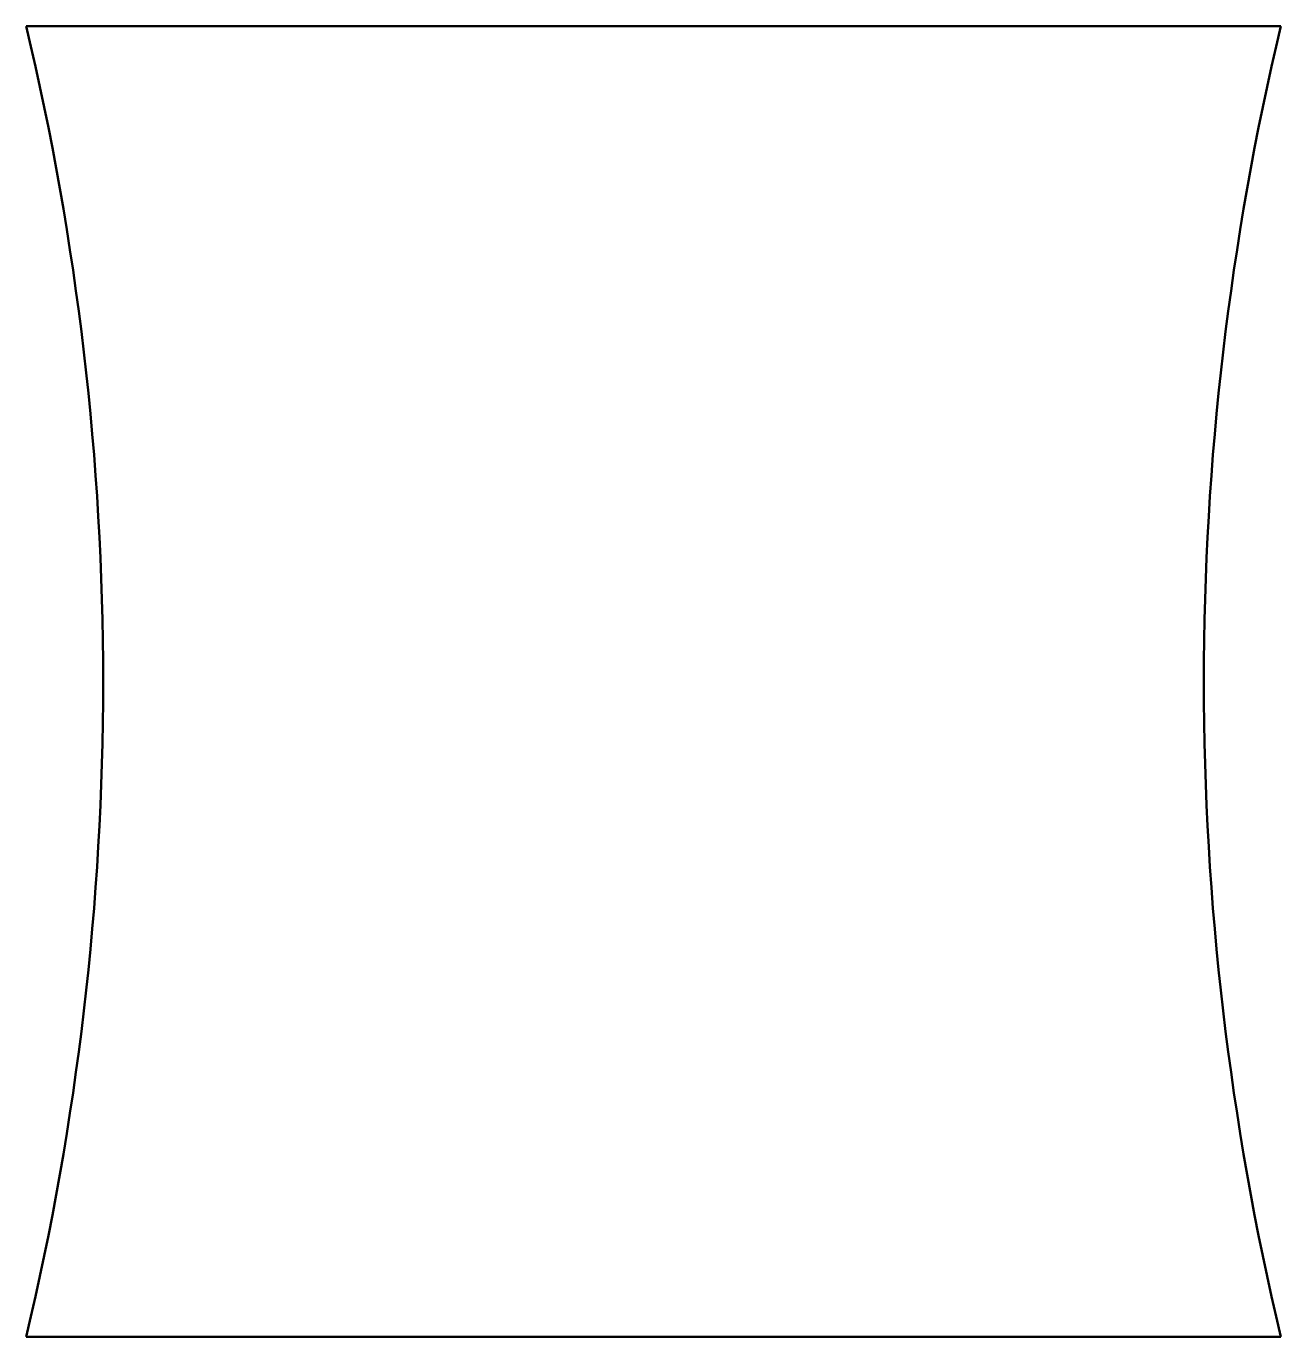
# Model space of a CAD drawing. Header units: millimetres. Extents: x 88 to 112, y 87.5 to 112.5.
import ezdxf

# ---------------------------------------------------------------- set-up
doc = ezdxf.new("R2010")
doc.units = ezdxf.units.MM
doc.layers.add('Visible (ISO)', color=7, linetype='Continuous', lineweight=50)

msp = doc.modelspace()

# ---------------------------------------------------------------- linework, layer by layer
at = {"layer": 'Visible (ISO)'}
for p, q in [((111.9667, 112.5), (88.0333, 112.5)), ((88.0333, 87.5), (111.9667, 87.5))]:
    msp.add_line(p, q, dxfattribs=at)
for centre, start, end in [((35.5, 100), 346.6157, 13.3843), ((164.5, 100), 166.6157, 193.3843)]:
    msp.add_arc(centre, 54, start, end, dxfattribs=at)

doc.saveas('drawing.dxf')
